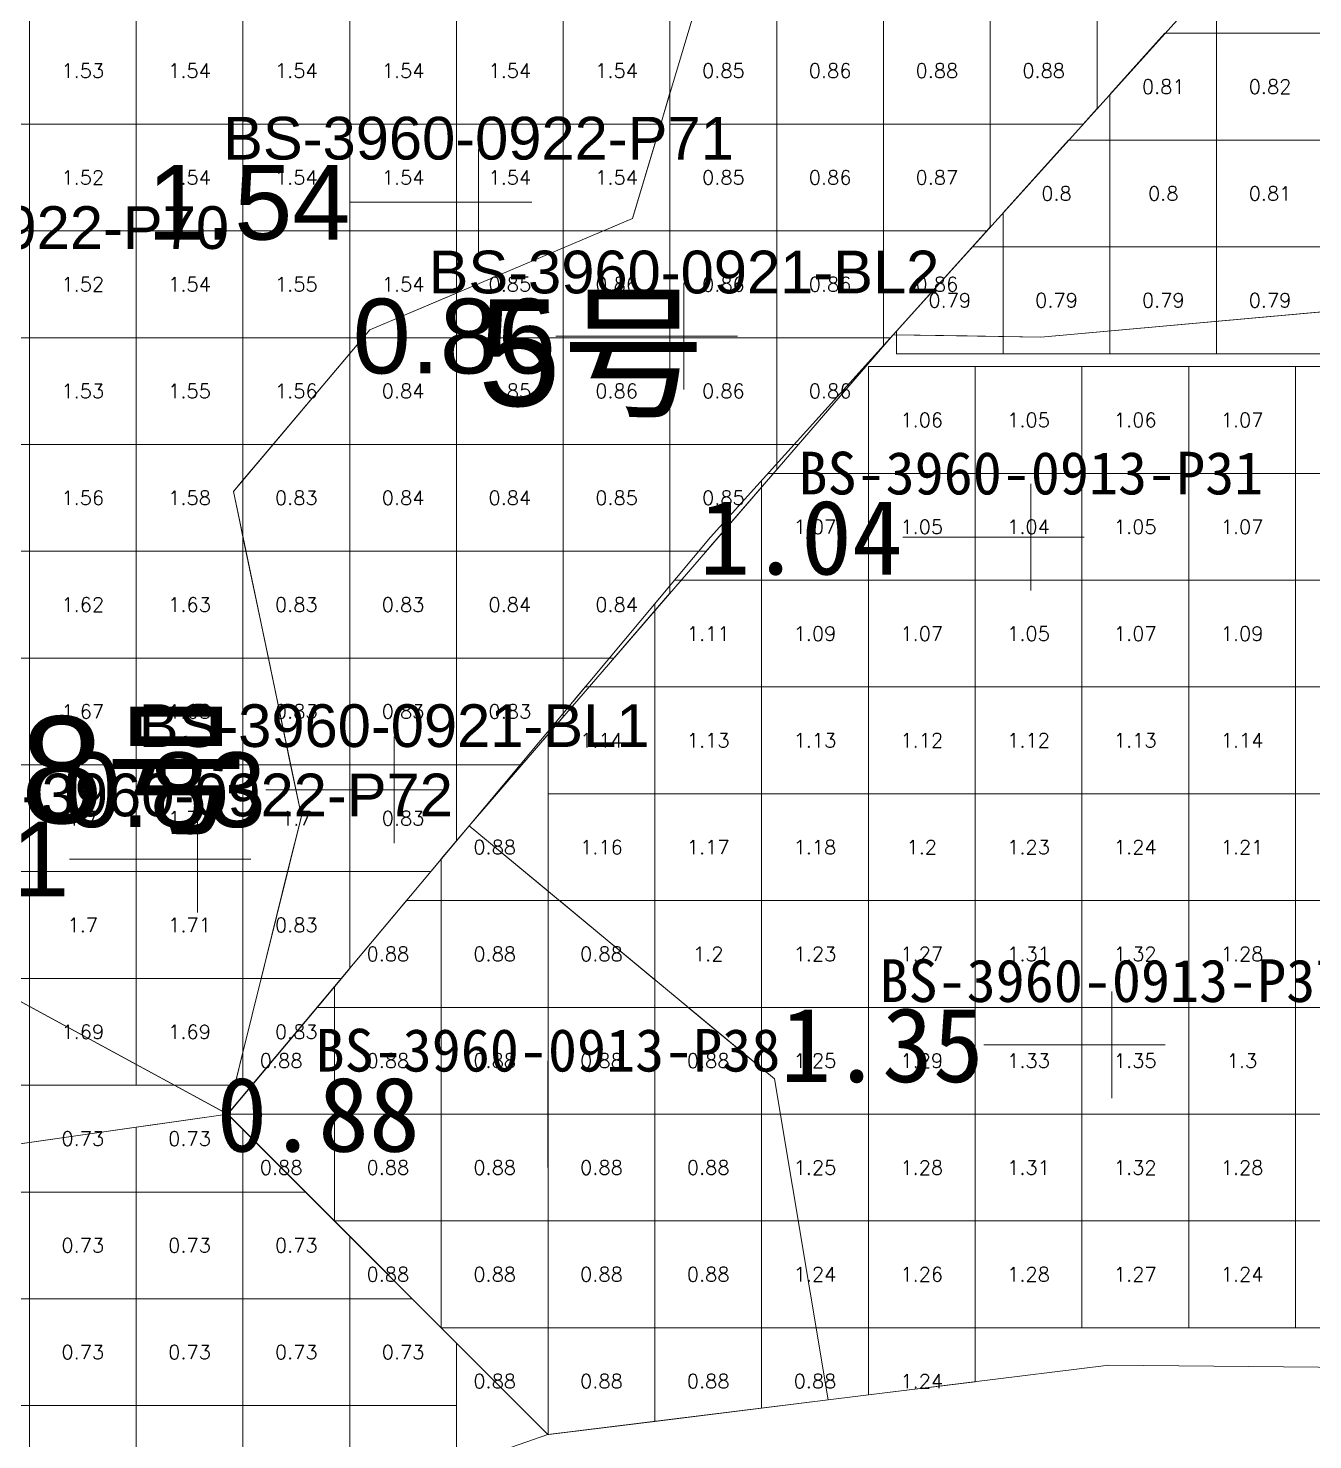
# Model space of a CAD drawing. Header units: inches. Extents: x 469941 to 470089, y 4349675 to 4349818.
# Drawn here: x 469960.71 to 469972.74, y 4349685.33 to 4349698.55 of the extents above; entities that cross this region are included whole.
import ezdxf
from ezdxf.enums import TextEntityAlignment as Align

# ---------------------------------------------------------------- set-up
doc = ezdxf.new("R2010")
doc.units = ezdxf.units.IN
doc.header["$MEASUREMENT"] = 0
for name, color, linetype, lineweight in [('0.500-1.000', 7, 'Continuous', 0), ('1.000-1.500', 7, 'Continuous', 0), ('1.500-3.000', 7, 'Continuous', 0), ('孔口文字', 7, 'Continuous', 0), ('点', 7, 'Continuous', 0), ('爆区方格网', 7, 'Continuous', 0), ('线条', 7, 'Continuous', 0), ('钻孔', 7, 'Continuous', 0)]:
    doc.layers.add(name, color=color, linetype=linetype, lineweight=lineweight)
doc.styles.add('3dmine_textStyle_1', font='txt.shx', dxfattribs={"height": 1, "bigfont": 'gbcbig.shx'})
doc.styles.add('3dmine_textStyle_2', font='arial.ttf', dxfattribs={"height": 1})
doc.styles.add('3dmine_textStyle_3', font='宋体.ttf', dxfattribs={"height": 1})

msp = doc.modelspace()

# ---------------------------------------------------------------- hatches: boundary and pattern name
at = {"layer": '钻孔', "linetype": 'Continuous', "lineweight": 0, "true_color": 0xff0000, "extrusion": (0, 1, 0)}
for points in [[(-469965.926, 3950.311), (-469964.926, 3950.311), (-469964.926, 3961.311), (-469965.926, 3961.311)], [(-469961.198, 3950.165), (-469960.198, 3950.165), (-469960.198, 3961.165), (-469961.198, 3961.165)], [(-469963.295, 3950.013), (-469962.295, 3950.013), (-469962.295, 3961.013), (-469963.295, 3961.013)]]:
    msp.add_hatch(color=1, dxfattribs=at).paths.add_polyline_path(points, flags=0)
at = {"layer": '钻孔', "linetype": 'Continuous', "lineweight": 0, "true_color": 0x00ffff, "extrusion": (0, 1, 0)}
for points in [[(-469967.851, 3950.22), (-469966.851, 3950.22), (-469966.851, 3962.22), (-469967.851, 3962.22)], [(-469965.136, 3949.993), (-469964.136, 3949.993), (-469964.136, 3961.993), (-469965.136, 3961.993)], [(-469966.577, 3950.184), (-469965.577, 3950.184), (-469965.577, 3961.184), (-469966.577, 3961.184)]]:
    msp.add_hatch(color=4, dxfattribs=at).paths.add_polyline_path(points, flags=0)
at = {"layer": '钻孔', "linetype": 'Continuous', "lineweight": 0, "true_color": 0x0000ff, "extrusion": (0, 1, 0)}
for points in [[(-469971.1, 3950.048), (-469970.1, 3950.048), (-469970.1, 3961.048), (-469971.1, 3961.048)], [(-469971.859, 3949.862), (-469970.859, 3949.862), (-469970.859, 3960.862), (-469971.859, 3960.862)]]:
    msp.add_hatch(color=5, dxfattribs=at).paths.add_polyline_path(points, flags=0)

# ---------------------------------------------------------------- linework, layer by layer
at = {"color": 4, "linetype": 'Continuous', "lineweight": 0, "true_color": 0x00ffff, "elevation": 3955.312}
msp.add_lwpolyline([(469974.727, 4349701.987), (469972.222, 4349699.464), (469968.809, 4349695.681), (469964.839, 4349691.084), (469962.577, 4349688.382), (469963.268, 4349691.175), (469962.631, 4349694.214), (469963.908, 4349695.729), (469966.369, 4349696.77), (469967.08, 4349699.153), (469964.645, 4349699.455), (469961.209, 4349701.689), (469962.187, 4349703.349), (469959.771, 4349706.436), (469957.664, 4349708.641), (469962.262, 4349709.12), (469964.429, 4349709.49), (469967.526, 4349709.569), (469972.847, 4349709.899)], dxfattribs=at)
at = {"color": 5, "linetype": 'Continuous', "lineweight": 0, "true_color": 0x0000ff, "elevation": 3955.312}
msp.add_lwpolyline([(469956.509, 4349687.517), (469951.539, 4349687.55), (469950.221, 4349688.994), (469948.836, 4349690.144), (469947.907, 4349691.463), (469948.098, 4349693.722), (469950.911, 4349700.265), (469954.86, 4349706.218), (469957.664, 4349708.641), (469959.771, 4349706.436), (469962.187, 4349703.349), (469961.209, 4349701.689), (469964.645, 4349699.455), (469959.921, 4349698.62), (469957.479, 4349696.087), (469959.031, 4349690.31), (469962.578, 4349688.383), (469956.509, 4349687.517)], dxfattribs=at)
at = {"layer": '0.500-1.000', "color": 4, "linetype": 'Continuous', "lineweight": 0, "true_color": 0x00ffff}
for points in [[(469975.369, 4349696.124), (469970.194, 4349695.659), (469969.502, 4349695.67), (469968.809, 4349695.681), (469972.222, 4349699.464), (469974.727, 4349701.987)], [(469948.836, 4349690.144), (469950.221, 4349688.994), (469951.539, 4349687.55), (469955.762, 4349687.522), (469956.509, 4349687.517), (469962.578, 4349688.383), (469965.577, 4349685.382), (469954.122, 4349681.391), (469950.778, 4349678.653), (469947.749, 4349681.347), (469947.246, 4349681.819), (469943.719, 4349685.132), (469944.739, 4349687.917), (469945.048, 4349688.759), (469947.907, 4349691.463), (469948.836, 4349690.144)], [(469967.698, 4349688.714), (469968.203, 4349685.708), (469965.577, 4349685.382), (469962.577, 4349688.382), (469964.839, 4349691.084), (469967.698, 4349688.714)]]:
    msp.add_lwpolyline(points, dxfattribs=at)
at = {"layer": '1.000-1.500', "color": 5, "linetype": 'Continuous', "lineweight": 0, "true_color": 0x0000ff}
msp.add_lwpolyline([(469978.857, 4349694.777), (469977.749, 4349693.828), (469980.399, 4349691.693), (469979.651, 4349691.04), (469978.642, 4349690.158), (469976.886, 4349688.622), (469975.412, 4349685.988), (469973.293, 4349686.009), (469973.121, 4349686.011), (469970.829, 4349686.033), (469968.203, 4349685.708), (469967.698, 4349688.714), (469965.42, 4349690.602), (469964.839, 4349691.084), (469967.1, 4349693.786), (469968.809, 4349695.681), (469970.194, 4349695.659), (469973.377, 4349695.945), (469973.644, 4349695.969), (469977.094, 4349696.278), (469978.857, 4349694.777)], dxfattribs=at)
at = {"layer": '1.500-3.000', "color": 1, "linetype": 'Continuous', "lineweight": 0, "true_color": 0xff0000}
for points in [[(469967.08, 4349699.153), (469966.369, 4349696.77), (469963.908, 4349695.729), (469962.909, 4349694.544), (469962.631, 4349694.214), (469962.677, 4349693.993), (469963.268, 4349691.175), (469962.577, 4349688.383), (469959.031, 4349690.31), (469958.486, 4349692.339), (469957.479, 4349696.087), (469959.921, 4349698.62), (469962.119, 4349699.009), (469964.645, 4349699.455), (469967.08, 4349699.153)], [(469962.578, 4349688.383), (469962.577, 4349688.382), (469962.577, 4349688.383), (469962.578, 4349688.383)]]:
    msp.add_lwpolyline(points, dxfattribs=at)
at = {"layer": '点', "color": 138, "linetype": 'Continuous', "lineweight": 0, "true_color": 0x004c4c}
for points, elevation in [([(469964.926, 4349696.422), (469964.926, 4349697.422)], 3961.311), ([(469965.426, 4349696.922), (469964.426, 4349696.922)], 3961.311), ([(469966.851, 4349695.169), (469966.851, 4349696.169)], 3962.22), ([(469967.351, 4349695.669), (469966.351, 4349695.669)], 3962.22), ([(469970.1, 4349693.286), (469970.1, 4349694.286)], 3961.048), ([(469970.6, 4349693.786), (469969.6, 4349693.786)], 3961.048), ([(469964.136, 4349690.921), (469964.136, 4349691.921)], 3961.993), ([(469964.636, 4349691.421), (469963.636, 4349691.421)], 3961.993), ([(469962.295, 4349690.272), (469962.295, 4349691.272)], 3961.013), ([(469962.795, 4349690.772), (469961.795, 4349690.772)], 3961.013), ([(469970.859, 4349688.533), (469970.859, 4349689.533)], 3960.862), ([(469971.359, 4349689.033), (469970.359, 4349689.033)], 3960.862), ([(469965.577, 4349687.882), (469965.577, 4349688.882)], 3961.184), ([(469966.077, 4349688.382), (469965.077, 4349688.382)], 3961.184)]:
    msp.add_lwpolyline(points, dxfattribs=dict(at, elevation=elevation))
at = {"layer": '爆区方格网', "color": 4, "linetype": 'Continuous', "lineweight": 0, "true_color": 0x00ffff}
for points, elevation in [([(469972.84, 4349698.504), (469971.84, 4349698.504), (469971.84, 4349699.04), (469972.222, 4349699.464), (469972.262, 4349699.504), (469972.84, 4349699.504), (469972.84, 4349698.504)], 3961.31), ([(469967.72, 4349697.654), (469966.72, 4349697.654), (469966.72, 4349698.654), (469967.72, 4349698.654), (469967.72, 4349697.654)], 3961.209), ([(469968.72, 4349697.654), (469967.72, 4349697.654), (469967.72, 4349698.654), (469968.72, 4349698.654), (469968.72, 4349697.654)], 3961.209), ([(469969.72, 4349697.654), (469968.72, 4349697.654), (469968.72, 4349698.654), (469969.72, 4349698.654), (469969.72, 4349697.654)], 3961.209), ([(469970.72, 4349697.799), (469970.59, 4349697.654), (469969.72, 4349697.654), (469969.72, 4349698.654), (469970.72, 4349698.654), (469970.72, 4349697.799)], 3961.209), ([(469971.84, 4349697.504), (469970.84, 4349697.504), (469970.84, 4349697.931), (469971.356, 4349698.504), (469971.84, 4349698.504), (469971.84, 4349697.504)], 3961.31), ([(469972.84, 4349697.504), (469971.84, 4349697.504), (469971.84, 4349698.504), (469972.84, 4349698.504), (469972.84, 4349697.504)], 3961.31), ([(469967.72, 4349696.654), (469966.72, 4349696.654), (469966.72, 4349697.654), (469967.72, 4349697.654), (469967.72, 4349696.654)], 3961.209), ([(469968.72, 4349696.654), (469967.72, 4349696.654), (469967.72, 4349697.654), (469968.72, 4349697.654), (469968.72, 4349696.654)], 3961.209), ([(469969.72, 4349696.691), (469969.687, 4349696.654), (469968.72, 4349696.654), (469968.72, 4349697.654), (469969.72, 4349697.654), (469969.72, 4349696.691)], 3961.209), ([(469970.84, 4349696.504), (469969.84, 4349696.504), (469969.84, 4349696.823), (469970.454, 4349697.504), (469970.84, 4349697.504), (469970.84, 4349696.504)], 3961.31), ([(469971.84, 4349696.504), (469970.84, 4349696.504), (469970.84, 4349697.504), (469971.84, 4349697.504), (469971.84, 4349696.504)], 3961.31), ([(469972.84, 4349696.504), (469971.84, 4349696.504), (469971.84, 4349697.504), (469972.84, 4349697.504), (469972.84, 4349696.504)], 3961.31), ([(469965.72, 4349695.654), (469964.72, 4349695.654), (469964.72, 4349696.654), (469965.72, 4349696.654), (469965.72, 4349695.654)], 3961.209), ([(469966.72, 4349695.654), (469965.72, 4349695.654), (469965.72, 4349696.654), (469966.72, 4349696.654), (469966.72, 4349695.654)], 3961.209), ([(469967.72, 4349695.654), (469966.72, 4349695.654), (469966.72, 4349696.654), (469967.72, 4349696.654), (469967.72, 4349695.654)], 3961.209), ([(469968.72, 4349695.654), (469967.72, 4349695.654), (469967.72, 4349696.654), (469968.72, 4349696.654), (469968.72, 4349695.654)], 3961.209), ([(469968.809, 4349695.681), (469968.786, 4349695.654), (469968.72, 4349695.654), (469968.72, 4349696.654), (469969.687, 4349696.654), (469968.809, 4349695.681)], 3961.209), ([(469969.84, 4349695.665), (469968.84, 4349695.68), (469968.84, 4349695.714), (469969.552, 4349696.504), (469969.84, 4349696.504), (469969.84, 4349695.665)], 3961.31), ([(469970.84, 4349695.504), (469969.84, 4349695.504), (469969.84, 4349695.665), (469970.194, 4349695.659), (469969.84, 4349695.665), (469969.84, 4349696.504), (469970.84, 4349696.504), (469970.84, 4349695.504)], 3961.31), ([(469971.84, 4349695.504), (469970.84, 4349695.504), (469970.84, 4349696.504), (469971.84, 4349696.504), (469971.84, 4349695.504)], 3961.31), ([(469972.84, 4349695.504), (469971.84, 4349695.504), (469971.84, 4349696.504), (469972.84, 4349696.504), (469972.84, 4349695.504)], 3961.31), ([(469963.72, 4349695.506), (469963.72, 4349695.654), (469963.845, 4349695.654), (469963.72, 4349695.506)], 3961.209), ([(469964.72, 4349694.654), (469963.72, 4349694.654), (469963.72, 4349695.506), (469963.845, 4349695.654), (469964.72, 4349695.654), (469964.72, 4349694.654)], 3961.209), ([(469965.72, 4349694.654), (469964.72, 4349694.654), (469964.72, 4349695.654), (469965.72, 4349695.654), (469965.72, 4349694.654)], 3961.209), ([(469966.72, 4349694.654), (469965.72, 4349694.654), (469965.72, 4349695.654), (469966.72, 4349695.654), (469966.72, 4349694.654)], 3961.209), ([(469967.72, 4349694.654), (469966.72, 4349694.654), (469966.72, 4349695.654), (469967.72, 4349695.654), (469967.72, 4349694.654)], 3961.209), ([(469968.72, 4349695.578), (469967.923, 4349694.654), (469967.72, 4349694.654), (469967.72, 4349695.654), (469968.72, 4349695.654), (469968.72, 4349695.578)], 3961.209), ([(469969.502, 4349695.67), (469969.84, 4349695.665), (469969.84, 4349695.504), (469968.84, 4349695.504), (469968.84, 4349695.68), (469969.502, 4349695.67)], 3961.31), ([(469962.72, 4349694.32), (469962.72, 4349694.654), (469963.002, 4349694.654), (469962.72, 4349694.32)], 3961.209), ([(469963.72, 4349693.654), (469962.748, 4349693.654), (469962.72, 4349693.789), (469962.72, 4349694.32), (469962.909, 4349694.544), (469963.002, 4349694.654), (469963.72, 4349694.654), (469963.72, 4349693.654)], 3961.209), ([(469964.72, 4349693.654), (469963.72, 4349693.654), (469963.72, 4349694.654), (469964.72, 4349694.654), (469964.72, 4349693.654)], 3961.209), ([(469965.72, 4349693.654), (469964.72, 4349693.654), (469964.72, 4349694.654), (469965.72, 4349694.654), (469965.72, 4349693.654)], 3961.209), ([(469966.72, 4349693.654), (469965.72, 4349693.654), (469965.72, 4349694.654), (469966.72, 4349694.654), (469966.72, 4349693.654)], 3961.209), ([(469967.72, 4349694.42), (469967.059, 4349693.654), (469966.72, 4349693.654), (469966.72, 4349694.654), (469967.72, 4349694.654), (469967.72, 4349694.42)], 3961.209), ([(469962.748, 4349693.654), (469962.72, 4349693.654), (469962.72, 4349693.789), (469962.748, 4349693.654)], 3961.209), ([(469963.72, 4349692.654), (469962.958, 4349692.654), (469962.958, 4349692.654), (469962.958, 4349692.654), (469962.72, 4349692.654), (469962.72, 4349693.654), (469962.748, 4349693.654), (469962.958, 4349692.654), (469962.748, 4349693.654), (469963.72, 4349693.654), (469963.72, 4349692.654)], 3961.209), ([(469964.72, 4349692.654), (469963.72, 4349692.654), (469963.72, 4349693.654), (469964.72, 4349693.654), (469964.72, 4349692.654)], 3961.209), ([(469965.72, 4349692.654), (469964.72, 4349692.654), (469964.72, 4349693.654), (469965.72, 4349693.654), (469965.72, 4349692.654)], 3961.209), ([(469966.72, 4349693.262), (469966.195, 4349692.654), (469965.72, 4349692.654), (469965.72, 4349693.654), (469966.72, 4349693.654), (469966.72, 4349693.262)], 3961.209), ([(469963.167, 4349691.654), (469962.72, 4349691.654), (469962.72, 4349692.654), (469962.958, 4349692.654), (469963.167, 4349691.654)], 3961.209), ([(469963.72, 4349691.654), (469963.167, 4349691.654), (469962.958, 4349692.654), (469963.72, 4349692.654), (469963.72, 4349691.654)], 3961.209), ([(469964.72, 4349691.654), (469963.72, 4349691.654), (469963.72, 4349692.654), (469964.72, 4349692.654), (469964.72, 4349691.654)], 3961.209), ([(469965.72, 4349692.104), (469965.331, 4349691.654), (469964.72, 4349691.654), (469964.72, 4349692.654), (469965.72, 4349692.654), (469965.72, 4349692.104)], 3961.209), ([(469964.72, 4349690.942), (469964.479, 4349690.654), (469963.72, 4349690.654), (469963.72, 4349691.654), (469964.72, 4349691.654), (469964.72, 4349690.942)], 3961.209), ([(469965.578, 4349690.471), (469965.578, 4349690.383), (469964.578, 4349690.383), (469964.578, 4349690.773), (469964.839, 4349691.084), (469965.578, 4349690.471)], 3961.184), ([(469962.892, 4349689.654), (469962.72, 4349689.654), (469962.72, 4349690.654), (469963.139, 4349690.654), (469962.892, 4349689.654)], 3961.209), ([(469963.72, 4349689.748), (469963.642, 4349689.654), (469962.892, 4349689.654), (469963.139, 4349690.654), (469963.72, 4349690.654), (469963.72, 4349689.748)], 3961.209), ([(469964.578, 4349689.383), (469963.578, 4349689.383), (469963.578, 4349689.578), (469964.252, 4349690.383), (469964.578, 4349690.383), (469964.578, 4349689.383)], 3961.184), ([(469965.578, 4349689.383), (469964.578, 4349689.383), (469964.578, 4349690.383), (469965.578, 4349690.383), (469965.578, 4349689.383)], 3961.184), ([(469966.578, 4349689.642), (469966.578, 4349689.383), (469965.578, 4349689.383), (469965.578, 4349690.383), (469965.684, 4349690.383), (469966.578, 4349689.642)], 3961.184), ([(469962.72, 4349688.96), (469962.72, 4349689.654), (469962.892, 4349689.654), (469962.72, 4349688.96)], 3961.209), ([(469962.805, 4349688.654), (469962.72, 4349688.654), (469962.72, 4349688.96), (469962.892, 4349689.654), (469963.642, 4349689.654), (469962.805, 4349688.654)], 3961.209), ([(469963.578, 4349688.383), (469962.578, 4349688.383), (469962.578, 4349688.383), (469963.415, 4349689.383), (469963.578, 4349689.383), (469963.578, 4349688.383)], 3961.184), ([(469964.578, 4349688.383), (469963.578, 4349688.383), (469963.578, 4349689.383), (469964.578, 4349689.383), (469964.578, 4349688.383)], 3961.184), ([(469965.578, 4349688.383), (469964.578, 4349688.383), (469964.578, 4349689.383), (469965.578, 4349689.383), (469965.578, 4349688.383)], 3961.184), ([(469966.578, 4349688.383), (469965.578, 4349688.383), (469965.578, 4349689.383), (469966.578, 4349689.383), (469966.578, 4349688.383)], 3961.184), ([(469967.578, 4349688.814), (469967.578, 4349688.383), (469966.578, 4349688.383), (469966.578, 4349689.383), (469966.891, 4349689.383), (469967.578, 4349688.814)], 3961.184), ([(469962.72, 4349688.241), (469962.72, 4349687.654), (469961.72, 4349687.654), (469961.72, 4349688.26), (469962.578, 4349688.383), (469962.72, 4349688.241)], 3961.534), ([(469963.578, 4349687.383), (469963.576, 4349687.383), (469962.578, 4349688.381), (469962.578, 4349688.383), (469963.578, 4349688.383), (469963.578, 4349687.383)], 3961.184), ([(469964.578, 4349687.383), (469963.578, 4349687.383), (469963.578, 4349688.383), (469964.578, 4349688.383), (469964.578, 4349687.383)], 3961.184), ([(469965.578, 4349687.383), (469964.578, 4349687.383), (469964.578, 4349688.383), (469965.578, 4349688.383), (469965.578, 4349687.383)], 3961.184), ([(469966.578, 4349687.383), (469965.578, 4349687.383), (469965.578, 4349688.383), (469966.578, 4349688.383), (469966.578, 4349687.383)], 3961.184), ([(469967.578, 4349687.383), (469966.578, 4349687.383), (469966.578, 4349688.383), (469967.578, 4349688.383), (469967.578, 4349687.383)], 3961.184), ([(469961.72, 4349687.654), (469960.72, 4349687.654), (469960.72, 4349688.118), (469961.72, 4349688.26), (469961.72, 4349687.654)], 3961.534), ([(469960.72, 4349686.654), (469959.72, 4349686.654), (469959.72, 4349687.654), (469960.72, 4349687.654), (469960.72, 4349686.654)], 3961.534), ([(469961.72, 4349686.654), (469960.72, 4349686.654), (469960.72, 4349687.654), (469961.72, 4349687.654), (469961.72, 4349686.654)], 3961.534), ([(469962.72, 4349686.654), (469961.72, 4349686.654), (469961.72, 4349687.654), (469962.72, 4349687.654), (469962.72, 4349686.654)], 3961.534), ([(469963.72, 4349687.24), (469963.72, 4349686.654), (469962.72, 4349686.654), (469962.72, 4349687.654), (469963.306, 4349687.654), (469963.72, 4349687.24)], 3961.534), ([(469964.578, 4349686.383), (469964.576, 4349686.383), (469963.578, 4349687.381), (469963.578, 4349687.383), (469964.578, 4349687.383), (469964.578, 4349686.383)], 3961.184), ([(469965.578, 4349686.383), (469964.578, 4349686.383), (469964.578, 4349687.383), (469965.578, 4349687.383), (469965.578, 4349686.383)], 3961.184), ([(469966.578, 4349686.383), (469965.578, 4349686.383), (469965.578, 4349687.383), (469966.578, 4349687.383), (469966.578, 4349686.383)], 3961.184), ([(469967.578, 4349686.383), (469966.578, 4349686.383), (469966.578, 4349687.383), (469967.578, 4349687.383), (469967.578, 4349686.383)], 3961.184), ([(469960.72, 4349685.654), (469959.72, 4349685.654), (469959.72, 4349686.654), (469960.72, 4349686.654), (469960.72, 4349685.654)], 3961.534), ([(469961.72, 4349685.654), (469960.72, 4349685.654), (469960.72, 4349686.654), (469961.72, 4349686.654), (469961.72, 4349685.654)], 3961.534), ([(469962.72, 4349685.654), (469961.72, 4349685.654), (469961.72, 4349686.654), (469962.72, 4349686.654), (469962.72, 4349685.654)], 3961.534), ([(469963.72, 4349685.654), (469962.72, 4349685.654), (469962.72, 4349686.654), (469963.72, 4349686.654), (469963.72, 4349685.654)], 3961.534), ([(469964.72, 4349686.239), (469964.72, 4349685.654), (469963.72, 4349685.654), (469963.72, 4349686.654), (469964.305, 4349686.654), (469964.72, 4349686.239)], 3961.534), ([(469965.578, 4349685.383), (469965.576, 4349685.383), (469964.578, 4349686.381), (469964.578, 4349686.383), (469965.578, 4349686.383), (469965.578, 4349685.383)], 3961.184), ([(469966.578, 4349685.506), (469965.585, 4349685.383), (469965.578, 4349685.383), (469965.578, 4349686.383), (469966.578, 4349686.383), (469966.578, 4349685.506)], 3961.184), ([(469967.578, 4349685.63), (469966.578, 4349685.506), (469966.578, 4349686.383), (469967.578, 4349686.383), (469967.578, 4349685.63)], 3961.184), ([(469968.203, 4349685.708), (469967.578, 4349685.63), (469967.578, 4349686.383), (469968.09, 4349686.383), (469968.203, 4349685.708)], 3961.184), ([(469960.72, 4349684.654), (469959.72, 4349684.654), (469959.72, 4349685.654), (469960.72, 4349685.654), (469960.72, 4349684.654)], 3961.534), ([(469961.72, 4349684.654), (469960.72, 4349684.654), (469960.72, 4349685.654), (469961.72, 4349685.654), (469961.72, 4349684.654)], 3961.534), ([(469962.72, 4349684.654), (469961.72, 4349684.654), (469961.72, 4349685.654), (469962.72, 4349685.654), (469962.72, 4349684.654)], 3961.534), ([(469963.72, 4349684.735), (469963.489, 4349684.654), (469962.72, 4349684.654), (469962.72, 4349685.654), (469963.72, 4349685.654), (469963.72, 4349684.735)], 3961.534), ([(469964.72, 4349685.083), (469963.72, 4349684.735), (469963.72, 4349685.654), (469964.72, 4349685.654), (469964.72, 4349685.083)], 3961.534)]:
    msp.add_lwpolyline(points, dxfattribs=dict(at, elevation=elevation))
at = {"layer": '爆区方格网', "color": 1, "linetype": 'Continuous', "lineweight": 0, "true_color": 0xff0000, "elevation": 3961.013}
for points in [[(469960.72, 4349697.654), (469959.72, 4349697.654), (469959.72, 4349698.654), (469960.115, 4349698.654), (469959.921, 4349698.62), (469960.115, 4349698.654), (469960.72, 4349698.654), (469960.72, 4349697.654)], [(469961.72, 4349697.654), (469960.72, 4349697.654), (469960.72, 4349698.654), (469961.72, 4349698.654), (469961.72, 4349697.654)], [(469962.72, 4349697.654), (469961.72, 4349697.654), (469961.72, 4349698.654), (469962.72, 4349698.654), (469962.72, 4349697.654)], [(469963.72, 4349697.654), (469962.72, 4349697.654), (469962.72, 4349698.654), (469963.72, 4349698.654), (469963.72, 4349697.654)], [(469964.72, 4349697.654), (469963.72, 4349697.654), (469963.72, 4349698.654), (469964.72, 4349698.654), (469964.72, 4349697.654)], [(469965.72, 4349697.654), (469964.72, 4349697.654), (469964.72, 4349698.654), (469965.72, 4349698.654), (469965.72, 4349697.654)], [(469966.72, 4349697.946), (469966.633, 4349697.654), (469965.72, 4349697.654), (469965.72, 4349698.654), (469966.72, 4349698.654), (469966.72, 4349697.946)], [(469960.72, 4349696.654), (469959.72, 4349696.654), (469959.72, 4349697.654), (469960.72, 4349697.654), (469960.72, 4349696.654)], [(469961.72, 4349696.654), (469960.72, 4349696.654), (469960.72, 4349697.654), (469961.72, 4349697.654), (469961.72, 4349696.654)], [(469962.72, 4349696.654), (469961.72, 4349696.654), (469961.72, 4349697.654), (469962.72, 4349697.654), (469962.72, 4349696.654)], [(469963.72, 4349696.654), (469962.72, 4349696.654), (469962.72, 4349697.654), (469963.72, 4349697.654), (469963.72, 4349696.654)], [(469964.72, 4349696.654), (469963.72, 4349696.654), (469963.72, 4349697.654), (469964.72, 4349697.654), (469964.72, 4349696.654)], [(469965.72, 4349696.654), (469964.72, 4349696.654), (469964.72, 4349697.654), (469965.72, 4349697.654), (469965.72, 4349696.654)], [(469966.369, 4349696.77), (469966.097, 4349696.654), (469965.72, 4349696.654), (469965.72, 4349697.654), (469966.633, 4349697.654), (469966.369, 4349696.77)], [(469960.72, 4349695.654), (469959.72, 4349695.654), (469959.72, 4349696.654), (469960.72, 4349696.654), (469960.72, 4349695.654)], [(469961.72, 4349695.654), (469960.72, 4349695.654), (469960.72, 4349696.654), (469961.72, 4349696.654), (469961.72, 4349695.654)], [(469962.72, 4349695.654), (469961.72, 4349695.654), (469961.72, 4349696.654), (469962.72, 4349696.654), (469962.72, 4349695.654)], [(469963.72, 4349695.654), (469962.72, 4349695.654), (469962.72, 4349696.654), (469963.72, 4349696.654), (469963.72, 4349695.654)], [(469964.72, 4349696.072), (469963.908, 4349695.729), (469963.845, 4349695.654), (469963.72, 4349695.654), (469963.72, 4349696.654), (469964.72, 4349696.654), (469964.72, 4349696.072)], [(469960.72, 4349694.654), (469959.72, 4349694.654), (469959.72, 4349695.654), (469960.72, 4349695.654), (469960.72, 4349694.654)], [(469961.72, 4349694.654), (469960.72, 4349694.654), (469960.72, 4349695.654), (469961.72, 4349695.654), (469961.72, 4349694.654)], [(469962.72, 4349694.654), (469961.72, 4349694.654), (469961.72, 4349695.654), (469962.72, 4349695.654), (469962.72, 4349694.654)], [(469963.72, 4349695.506), (469963.002, 4349694.654), (469962.72, 4349694.654), (469962.72, 4349695.654), (469963.72, 4349695.654), (469963.72, 4349695.506)], [(469960.72, 4349693.654), (469959.72, 4349693.654), (469959.72, 4349694.654), (469960.72, 4349694.654), (469960.72, 4349693.654)], [(469961.72, 4349693.654), (469960.72, 4349693.654), (469960.72, 4349694.654), (469961.72, 4349694.654), (469961.72, 4349693.654)], [(469962.72, 4349694.32), (469962.631, 4349694.214), (469962.677, 4349693.993), (469962.72, 4349693.789), (469962.72, 4349693.654), (469961.72, 4349693.654), (469961.72, 4349694.654), (469962.72, 4349694.654), (469962.72, 4349694.32)], [(469960.72, 4349692.654), (469959.72, 4349692.654), (469959.72, 4349693.654), (469960.72, 4349693.654), (469960.72, 4349692.654)], [(469961.72, 4349692.654), (469960.72, 4349692.654), (469960.72, 4349693.654), (469961.72, 4349693.654), (469961.72, 4349692.654)], [(469962.72, 4349692.654), (469961.72, 4349692.654), (469961.72, 4349693.654), (469962.72, 4349693.654), (469962.72, 4349692.654)], [(469960.72, 4349691.654), (469959.72, 4349691.654), (469959.72, 4349692.654), (469960.72, 4349692.654), (469960.72, 4349691.654)], [(469961.72, 4349691.654), (469960.72, 4349691.654), (469960.72, 4349692.654), (469961.72, 4349692.654), (469961.72, 4349691.654)], [(469962.72, 4349691.654), (469961.72, 4349691.654), (469961.72, 4349692.654), (469962.72, 4349692.654), (469962.72, 4349691.654)], [(469960.72, 4349690.654), (469959.72, 4349690.654), (469959.72, 4349691.654), (469960.72, 4349691.654), (469960.72, 4349690.654)], [(469961.72, 4349690.654), (469960.72, 4349690.654), (469960.72, 4349691.654), (469961.72, 4349691.654), (469961.72, 4349690.654)], [(469962.72, 4349690.654), (469961.72, 4349690.654), (469961.72, 4349691.654), (469962.72, 4349691.654), (469962.72, 4349690.654)], [(469963.268, 4349691.175), (469963.139, 4349690.654), (469962.72, 4349690.654), (469962.72, 4349691.654), (469963.167, 4349691.654), (469963.268, 4349691.175)], [(469960.72, 4349689.654), (469960.237, 4349689.654), (469959.72, 4349689.935), (469959.72, 4349690.654), (469960.72, 4349690.654), (469960.72, 4349689.654)], [(469961.72, 4349689.654), (469960.72, 4349689.654), (469960.72, 4349690.654), (469961.72, 4349690.654), (469961.72, 4349689.654)], [(469962.72, 4349689.654), (469961.72, 4349689.654), (469961.72, 4349690.654), (469962.72, 4349690.654), (469962.72, 4349689.654)], [(469961.72, 4349688.849), (469960.72, 4349689.392), (469960.72, 4349689.654), (469961.72, 4349689.654), (469961.72, 4349688.849)], [(469962.72, 4349688.96), (469962.644, 4349688.654), (469962.078, 4349688.654), (469961.72, 4349688.849), (469961.72, 4349689.654), (469962.72, 4349689.654), (469962.72, 4349688.96)], [(469961.72, 4349688.849), (469961.72, 4349688.654), (469960.72, 4349688.654), (469960.72, 4349689.392), (469961.72, 4349688.849)], [(469962.078, 4349688.654), (469961.72, 4349688.654), (469961.72, 4349688.849), (469962.078, 4349688.654)]]:
    msp.add_lwpolyline(points, dxfattribs=at)
at = {"layer": '爆区方格网', "color": 5, "linetype": 'Continuous', "lineweight": 0, "true_color": 0x0000ff}
for points, elevation in [([(469969.578, 4349694.383), (469968.578, 4349694.383), (469968.578, 4349695.383), (469969.578, 4349695.383), (469969.578, 4349694.383)], 3960.862), ([(469970.578, 4349694.383), (469969.578, 4349694.383), (469969.578, 4349695.383), (469970.578, 4349695.383), (469970.578, 4349694.383)], 3960.862), ([(469971.578, 4349694.383), (469970.578, 4349694.383), (469970.578, 4349695.383), (469971.578, 4349695.383), (469971.578, 4349694.383)], 3960.862), ([(469972.578, 4349694.383), (469971.578, 4349694.383), (469971.578, 4349695.383), (469972.578, 4349695.383), (469972.578, 4349694.383)], 3960.862), ([(469973.578, 4349694.383), (469972.578, 4349694.383), (469972.578, 4349695.383), (469973.578, 4349695.383), (469973.578, 4349694.383)], 3960.862), ([(469968.578, 4349693.383), (469967.578, 4349693.383), (469967.578, 4349694.316), (469967.638, 4349694.383), (469968.578, 4349694.383), (469968.578, 4349693.383)], 3960.862), ([(469969.578, 4349693.383), (469968.578, 4349693.383), (469968.578, 4349694.383), (469969.578, 4349694.383), (469969.578, 4349693.383)], 3960.862), ([(469970.578, 4349693.383), (469969.578, 4349693.383), (469969.578, 4349694.383), (469970.578, 4349694.383), (469970.578, 4349693.383)], 3960.862), ([(469971.578, 4349693.383), (469970.578, 4349693.383), (469970.578, 4349694.383), (469971.578, 4349694.383), (469971.578, 4349693.383)], 3960.862), ([(469972.578, 4349693.383), (469971.578, 4349693.383), (469971.578, 4349694.383), (469972.578, 4349694.383), (469972.578, 4349693.383)], 3960.862), ([(469973.578, 4349693.383), (469972.578, 4349693.383), (469972.578, 4349694.383), (469973.578, 4349694.383), (469973.578, 4349693.383)], 3960.862), ([(469967.578, 4349692.383), (469966.578, 4349692.383), (469966.578, 4349693.162), (469966.763, 4349693.383), (469967.578, 4349693.383), (469967.578, 4349692.383)], 3960.862), ([(469968.578, 4349692.383), (469967.578, 4349692.383), (469967.578, 4349693.383), (469968.578, 4349693.383), (469968.578, 4349692.383)], 3960.862), ([(469969.578, 4349692.383), (469968.578, 4349692.383), (469968.578, 4349693.383), (469969.578, 4349693.383), (469969.578, 4349692.383)], 3960.862), ([(469970.578, 4349692.383), (469969.578, 4349692.383), (469969.578, 4349693.383), (469970.578, 4349693.383), (469970.578, 4349692.383)], 3960.862), ([(469971.578, 4349692.383), (469970.578, 4349692.383), (469970.578, 4349693.383), (469971.578, 4349693.383), (469971.578, 4349692.383)], 3960.862), ([(469972.578, 4349692.383), (469971.578, 4349692.383), (469971.578, 4349693.383), (469972.578, 4349693.383), (469972.578, 4349692.383)], 3960.862), ([(469973.578, 4349692.383), (469972.578, 4349692.383), (469972.578, 4349693.383), (469973.578, 4349693.383), (469973.578, 4349692.383)], 3960.862), ([(469966.578, 4349691.383), (469965.578, 4349691.383), (469965.578, 4349691.967), (469965.926, 4349692.383), (469966.578, 4349692.383), (469966.578, 4349691.383)], 3960.862), ([(469967.578, 4349691.383), (469966.578, 4349691.383), (469966.578, 4349692.383), (469967.578, 4349692.383), (469967.578, 4349691.383)], 3960.862), ([(469968.578, 4349691.383), (469967.578, 4349691.383), (469967.578, 4349692.383), (469968.578, 4349692.383), (469968.578, 4349691.383)], 3960.862), ([(469969.578, 4349691.383), (469968.578, 4349691.383), (469968.578, 4349692.383), (469969.578, 4349692.383), (469969.578, 4349691.383)], 3960.862), ([(469970.578, 4349691.383), (469969.578, 4349691.383), (469969.578, 4349692.383), (469970.578, 4349692.383), (469970.578, 4349691.383)], 3960.862), ([(469971.578, 4349691.383), (469970.578, 4349691.383), (469970.578, 4349692.383), (469971.578, 4349692.383), (469971.578, 4349691.383)], 3960.862), ([(469972.578, 4349691.383), (469971.578, 4349691.383), (469971.578, 4349692.383), (469972.578, 4349692.383), (469972.578, 4349691.383)], 3960.862), ([(469973.578, 4349691.383), (469972.578, 4349691.383), (469972.578, 4349692.383), (469973.578, 4349692.383), (469973.578, 4349691.383)], 3960.862), ([(469966.578, 4349690.383), (469965.578, 4349690.383), (469965.578, 4349691.383), (469966.578, 4349691.383), (469966.578, 4349690.383)], 3960.862), ([(469967.578, 4349690.383), (469966.578, 4349690.383), (469966.578, 4349691.383), (469967.578, 4349691.383), (469967.578, 4349690.383)], 3960.862), ([(469968.578, 4349690.383), (469967.578, 4349690.383), (469967.578, 4349691.383), (469968.578, 4349691.383), (469968.578, 4349690.383)], 3960.862), ([(469969.578, 4349690.383), (469968.578, 4349690.383), (469968.578, 4349691.383), (469969.578, 4349691.383), (469969.578, 4349690.383)], 3960.862), ([(469970.578, 4349690.383), (469969.578, 4349690.383), (469969.578, 4349691.383), (469970.578, 4349691.383), (469970.578, 4349690.383)], 3960.862), ([(469971.578, 4349690.383), (469970.578, 4349690.383), (469970.578, 4349691.383), (469971.578, 4349691.383), (469971.578, 4349690.383)], 3960.862), ([(469972.578, 4349690.383), (469971.578, 4349690.383), (469971.578, 4349691.383), (469972.578, 4349691.383), (469972.578, 4349690.383)], 3960.862), ([(469973.578, 4349690.383), (469972.578, 4349690.383), (469972.578, 4349691.383), (469973.578, 4349691.383), (469973.578, 4349690.383)], 3960.862), ([(469967.578, 4349689.383), (469966.578, 4349689.383), (469966.578, 4349690.383), (469967.578, 4349690.383), (469967.578, 4349689.383)], 3960.862), ([(469968.578, 4349689.383), (469967.578, 4349689.383), (469967.578, 4349690.383), (469968.578, 4349690.383), (469968.578, 4349689.383)], 3960.862), ([(469969.578, 4349689.383), (469968.578, 4349689.383), (469968.578, 4349690.383), (469969.578, 4349690.383), (469969.578, 4349689.383)], 3960.862), ([(469970.578, 4349689.383), (469969.578, 4349689.383), (469969.578, 4349690.383), (469970.578, 4349690.383), (469970.578, 4349689.383)], 3960.862), ([(469971.578, 4349689.383), (469970.578, 4349689.383), (469970.578, 4349690.383), (469971.578, 4349690.383), (469971.578, 4349689.383)], 3960.862), ([(469972.578, 4349689.383), (469971.578, 4349689.383), (469971.578, 4349690.383), (469972.578, 4349690.383), (469972.578, 4349689.383)], 3960.862), ([(469973.578, 4349689.383), (469972.578, 4349689.383), (469972.578, 4349690.383), (469973.578, 4349690.383), (469973.578, 4349689.383)], 3960.862), ([(469960.72, 4349689.392), (469960.72, 4349688.654), (469959.72, 4349688.654), (469959.72, 4349689.654), (469960.237, 4349689.654), (469960.72, 4349689.392)], 3961.383), ([(469968.578, 4349688.383), (469967.578, 4349688.383), (469967.578, 4349689.383), (469968.578, 4349689.383), (469968.578, 4349688.383)], 3960.862), ([(469969.578, 4349688.383), (469968.578, 4349688.383), (469968.578, 4349689.383), (469969.578, 4349689.383), (469969.578, 4349688.383)], 3960.862), ([(469970.578, 4349688.383), (469969.578, 4349688.383), (469969.578, 4349689.383), (469970.578, 4349689.383), (469970.578, 4349688.383)], 3960.862), ([(469971.578, 4349688.383), (469970.578, 4349688.383), (469970.578, 4349689.383), (469971.578, 4349689.383), (469971.578, 4349688.383)], 3960.862), ([(469972.578, 4349688.383), (469971.578, 4349688.383), (469971.578, 4349689.383), (469972.578, 4349689.383), (469972.578, 4349688.383)], 3960.862), ([(469973.578, 4349688.383), (469972.578, 4349688.383), (469972.578, 4349689.383), (469973.578, 4349689.383), (469973.578, 4349688.383)], 3960.862), ([(469960.72, 4349688.118), (469959.72, 4349687.975), (469959.72, 4349688.654), (469960.72, 4349688.654), (469960.72, 4349688.118)], 3961.383), ([(469968.578, 4349687.383), (469967.578, 4349687.383), (469967.578, 4349688.383), (469968.578, 4349688.383), (469968.578, 4349687.383)], 3960.862), ([(469969.578, 4349687.383), (469968.578, 4349687.383), (469968.578, 4349688.383), (469969.578, 4349688.383), (469969.578, 4349687.383)], 3960.862), ([(469970.578, 4349687.383), (469969.578, 4349687.383), (469969.578, 4349688.383), (469970.578, 4349688.383), (469970.578, 4349687.383)], 3960.862), ([(469971.578, 4349687.383), (469970.578, 4349687.383), (469970.578, 4349688.383), (469971.578, 4349688.383), (469971.578, 4349687.383)], 3960.862), ([(469972.578, 4349687.383), (469971.578, 4349687.383), (469971.578, 4349688.383), (469972.578, 4349688.383), (469972.578, 4349687.383)], 3960.862), ([(469973.578, 4349687.383), (469972.578, 4349687.383), (469972.578, 4349688.383), (469973.578, 4349688.383), (469973.578, 4349687.383)], 3960.862), ([(469968.578, 4349686.383), (469967.578, 4349686.383), (469967.578, 4349687.383), (469968.578, 4349687.383), (469968.578, 4349686.383)], 3960.862), ([(469969.578, 4349686.383), (469968.578, 4349686.383), (469968.578, 4349687.383), (469969.578, 4349687.383), (469969.578, 4349686.383)], 3960.862), ([(469970.578, 4349686.383), (469969.578, 4349686.383), (469969.578, 4349687.383), (469970.578, 4349687.383), (469970.578, 4349686.383)], 3960.862), ([(469971.578, 4349686.383), (469970.578, 4349686.383), (469970.578, 4349687.383), (469971.578, 4349687.383), (469971.578, 4349686.383)], 3960.862), ([(469972.578, 4349686.383), (469971.578, 4349686.383), (469971.578, 4349687.383), (469972.578, 4349687.383), (469972.578, 4349686.383)], 3960.862), ([(469973.578, 4349686.383), (469972.578, 4349686.383), (469972.578, 4349687.383), (469973.578, 4349687.383), (469973.578, 4349686.383)], 3960.862), ([(469969.578, 4349685.878), (469968.578, 4349685.754), (469968.578, 4349686.383), (469969.578, 4349686.383), (469969.578, 4349685.878)], 3960.862)]:
    msp.add_lwpolyline(points, dxfattribs=dict(at, elevation=elevation))
at = {"layer": '线条', "color": 138, "linetype": 'Continuous', "lineweight": 0, "true_color": 0x004c4c}
for points, elevation in [([(469964.926, 4349696.922), (469964.926, 4349696.922), (469964.926, 4349696.922)], 3961.311), ([(469966.851, 4349695.669), (469966.851, 4349695.669), (469966.851, 4349695.669)], 3962.22), ([(469970.1, 4349693.786), (469970.1, 4349693.786), (469970.1, 4349693.786)], 3961.048), ([(469964.136, 4349691.421), (469964.136, 4349691.421), (469964.136, 4349691.421)], 3961.993), ([(469962.295, 4349690.772), (469962.295, 4349690.772), (469962.295, 4349690.772)], 3961.013), ([(469970.859, 4349689.033), (469970.859, 4349689.033), (469970.859, 4349689.033)], 3960.862), ([(469965.577, 4349688.382), (469965.577, 4349688.382), (469965.577, 4349688.382)], 3961.184), ([(469965.577, 4349688.382), (469965.577, 4349688.382), (469965.577, 4349688.382)], 3961.184)]:
    msp.add_lwpolyline(points, dxfattribs=dict(at, elevation=elevation))
at = {"layer": '钻孔', "color": 1, "linetype": 'Continuous', "lineweight": 0, "true_color": 0xff0000}
for points, elevation in [([(469964.926, 4349696.922), (469963.726, 4349696.922)], 3961.311), ([(469964.926, 4349696.922), (469963.726, 4349696.922)], 3950.311), ([(469962.295, 4349690.772), (469961.095, 4349690.772)], 3961.013), ([(469962.295, 4349690.772), (469961.095, 4349690.772)], 3950.013)]:
    msp.add_lwpolyline(points, dxfattribs=dict(at, elevation=elevation))
at = {"layer": '钻孔', "color": 4, "linetype": 'Continuous', "lineweight": 0, "true_color": 0x00ffff}
for points, elevation in [([(469966.851, 4349695.669), (469965.651, 4349695.669)], 3962.22), ([(469966.851, 4349695.669), (469965.651, 4349695.669)], 3950.22), ([(469964.136, 4349691.421), (469962.936, 4349691.421)], 3961.993), ([(469964.136, 4349691.421), (469962.936, 4349691.421)], 3949.993), ([(469965.577, 4349688.382), (469964.377, 4349688.382)], 3961.184), ([(469965.577, 4349688.382), (469964.377, 4349688.382)], 3950.184)]:
    msp.add_lwpolyline(points, dxfattribs=dict(at, elevation=elevation))
at = {"layer": '钻孔', "color": 5, "linetype": 'Continuous', "lineweight": 0, "true_color": 0x0000ff}
for points, elevation in [([(469970.1, 4349693.786), (469968.9, 4349693.786)], 3961.048), ([(469970.1, 4349693.786), (469968.9, 4349693.786)], 3950.048), ([(469970.859, 4349689.033), (469969.659, 4349689.033)], 3960.862), ([(469970.859, 4349689.033), (469969.659, 4349689.033)], 3949.862)]:
    msp.add_lwpolyline(points, dxfattribs=dict(at, elevation=elevation))

# ---------------------------------------------------------------- texts
at = {"color": 1, "linetype": 'Continuous', "lineweight": 0, "true_color": 0xff0000, "style": '3dmine_textStyle_1'}
for s, p in [('1.53', (469961.22, 4349698.154, 3961.013)), ('1.54', (469962.22, 4349698.154, 3961.013)), ('1.54', (469963.22, 4349698.154, 3961.013)), ('1.54', (469964.22, 4349698.154, 3961.013)), ('1.54', (469965.22, 4349698.154, 3961.013)), ('1.54', (469966.22, 4349698.154, 3961.013)), ('1.52', (469961.22, 4349697.154, 3961.013)), ('1.54', (469962.22, 4349697.154, 3961.013)), ('1.54', (469963.22, 4349697.154, 3961.013)), ('1.54', (469964.22, 4349697.154, 3961.013)), ('1.54', (469965.22, 4349697.154, 3961.013)), ('1.54', (469966.22, 4349697.154, 3961.013)), ('1.52', (469961.22, 4349696.154, 3961.013)), ('1.54', (469962.22, 4349696.154, 3961.013)), ('1.55', (469963.22, 4349696.154, 3961.013)), ('1.54', (469964.22, 4349696.154, 3961.013)), ('1.53', (469961.22, 4349695.154, 3961.013)), ('1.55', (469962.22, 4349695.154, 3961.013)), ('1.56', (469963.22, 4349695.154, 3961.013)), ('1.56', (469961.22, 4349694.154, 3961.013)), ('1.58', (469962.22, 4349694.154, 3961.013)), ('1.62', (469961.22, 4349693.154, 3961.013)), ('1.63', (469962.22, 4349693.154, 3961.013)), ('1.67', (469961.22, 4349692.154, 3961.013)), ('1.68', (469962.22, 4349692.154, 3961.013)), ('1.7', (469961.22, 4349691.154, 3961.013)), ('1.71', (469962.22, 4349691.154, 3961.013)), ('1.7', (469963.22, 4349691.154, 3961.013)), ('1.7', (469961.22, 4349690.154, 3961.013)), ('1.71', (469962.22, 4349690.154, 3961.013)), ('1.69', (469961.22, 4349689.154, 3961.013)), ('1.69', (469962.22, 4349689.154, 3961.013))]:
    msp.add_text(s, height=0.1333, dxfattribs=at).set_placement(p, align=Align.MIDDLE_CENTER)
at = {"color": 4, "linetype": 'Continuous', "lineweight": 0, "true_color": 0x00ffff, "style": '3dmine_textStyle_1'}
for s, p in [('0.85', (469967.22, 4349698.154, 3961.209)), ('0.86', (469968.22, 4349698.154, 3961.209)), ('0.88', (469969.22, 4349698.154, 3961.209)), ('0.88', (469970.22, 4349698.154, 3961.209)), ('0.81', (469971.34, 4349698.004, 3961.31)), ('0.82', (469972.34, 4349698.004, 3961.31)), ('0.85', (469967.22, 4349697.154, 3961.209)), ('0.86', (469968.22, 4349697.154, 3961.209)), ('0.87', (469969.22, 4349697.154, 3961.209)), ('0.8', (469970.34, 4349697.004, 3961.31)), ('0.8', (469971.34, 4349697.004, 3961.31)), ('0.81', (469972.34, 4349697.004, 3961.31)), ('0.85', (469965.22, 4349696.154, 3961.209)), ('0.86', (469966.22, 4349696.154, 3961.209)), ('0.86', (469967.22, 4349696.154, 3961.209)), ('0.86', (469968.22, 4349696.154, 3961.209)), ('0.86', (469969.22, 4349696.154, 3961.209)), ('0.79', (469969.34, 4349696.004, 3961.31)), ('0.79', (469970.34, 4349696.004, 3961.31)), ('0.79', (469971.34, 4349696.004, 3961.31)), ('0.79', (469972.34, 4349696.004, 3961.31)), ('0.84', (469964.22, 4349695.154, 3961.209)), ('0.85', (469965.22, 4349695.154, 3961.209)), ('0.86', (469966.22, 4349695.154, 3961.209)), ('0.86', (469967.22, 4349695.154, 3961.209)), ('0.86', (469968.22, 4349695.154, 3961.209)), ('0.83', (469963.22, 4349694.154, 3961.209)), ('0.84', (469964.22, 4349694.154, 3961.209)), ('0.84', (469965.22, 4349694.154, 3961.209)), ('0.85', (469966.22, 4349694.154, 3961.209)), ('0.85', (469967.22, 4349694.154, 3961.209)), ('0.83', (469963.22, 4349693.154, 3961.209)), ('0.83', (469964.22, 4349693.154, 3961.209)), ('0.84', (469965.22, 4349693.154, 3961.209)), ('0.84', (469966.22, 4349693.154, 3961.209)), ('0.83', (469963.22, 4349692.154, 3961.209)), ('0.83', (469964.22, 4349692.154, 3961.209)), ('0.83', (469965.22, 4349692.154, 3961.209)), ('0.83', (469964.22, 4349691.154, 3961.209)), ('0.88', (469965.078, 4349690.883, 3961.184)), ('0.83', (469963.22, 4349690.154, 3961.209)), ('0.88', (469964.078, 4349689.883, 3961.184)), ('0.88', (469965.078, 4349689.883, 3961.184)), ('0.88', (469966.078, 4349689.883, 3961.184)), ('0.83', (469963.22, 4349689.154, 3961.209)), ('0.88', (469963.078, 4349688.883, 3961.184)), ('0.88', (469964.078, 4349688.883, 3961.184)), ('0.88', (469965.078, 4349688.883, 3961.184)), ('0.88', (469966.078, 4349688.883, 3961.184)), ('0.88', (469967.078, 4349688.883, 3961.184)), ('0.73', (469961.22, 4349688.154, 3961.534)), ('0.73', (469962.22, 4349688.154, 3961.534)), ('0.88', (469963.078, 4349687.883, 3961.184)), ('0.88', (469964.078, 4349687.883, 3961.184)), ('0.88', (469965.078, 4349687.883, 3961.184)), ('0.88', (469966.078, 4349687.883, 3961.184)), ('0.88', (469967.078, 4349687.883, 3961.184)), ('0.73', (469961.22, 4349687.154, 3961.534)), ('0.73', (469962.22, 4349687.154, 3961.534)), ('0.73', (469963.22, 4349687.154, 3961.534)), ('0.88', (469964.078, 4349686.883, 3961.184)), ('0.88', (469965.078, 4349686.883, 3961.184)), ('0.88', (469966.078, 4349686.883, 3961.184)), ('0.88', (469967.078, 4349686.883, 3961.184)), ('0.73', (469961.22, 4349686.154, 3961.534)), ('0.73', (469962.22, 4349686.154, 3961.534)), ('0.73', (469963.22, 4349686.154, 3961.534)), ('0.73', (469964.22, 4349686.154, 3961.534)), ('0.88', (469965.078, 4349685.883, 3961.184)), ('0.88', (469966.078, 4349685.883, 3961.184)), ('0.88', (469967.078, 4349685.883, 3961.184)), ('0.88', (469968.078, 4349685.883, 3961.184))]:
    msp.add_text(s, height=0.1333, dxfattribs=at).set_placement(p, align=Align.MIDDLE_CENTER)
at = {"color": 7, "linetype": 'Continuous', "lineweight": 0, "style": '3dmine_textStyle_2'}
for s, p in [('5号', (469964.92, 4349695.014, 1980.684)), ('8号', (469960.636, 4349691.108, 1980.684))]:
    msp.add_text(s, height=1, dxfattribs=at).set_placement(p)
at = {"color": 5, "linetype": 'Continuous', "lineweight": 0, "true_color": 0x0000ff, "style": '3dmine_textStyle_1'}
for s, p in [('1.06', (469969.078, 4349694.883, 3960.862)), ('1.05', (469970.078, 4349694.883, 3960.862)), ('1.06', (469971.078, 4349694.883, 3960.862)), ('1.07', (469972.078, 4349694.883, 3960.862)), ('1.07', (469968.078, 4349693.883, 3960.862)), ('1.05', (469969.078, 4349693.883, 3960.862)), ('1.04', (469970.078, 4349693.883, 3960.862)), ('1.05', (469971.078, 4349693.883, 3960.862)), ('1.07', (469972.078, 4349693.883, 3960.862)), ('1.11', (469967.078, 4349692.883, 3960.862)), ('1.09', (469968.078, 4349692.883, 3960.862)), ('1.07', (469969.078, 4349692.883, 3960.862)), ('1.05', (469970.078, 4349692.883, 3960.862)), ('1.07', (469971.078, 4349692.883, 3960.862)), ('1.09', (469972.078, 4349692.883, 3960.862)), ('1.14', (469966.078, 4349691.883, 3960.862)), ('1.13', (469967.078, 4349691.883, 3960.862)), ('1.13', (469968.078, 4349691.883, 3960.862)), ('1.12', (469969.078, 4349691.883, 3960.862)), ('1.12', (469970.078, 4349691.883, 3960.862)), ('1.13', (469971.078, 4349691.883, 3960.862)), ('1.14', (469972.078, 4349691.883, 3960.862)), ('1.16', (469966.078, 4349690.883, 3960.862)), ('1.17', (469967.078, 4349690.883, 3960.862)), ('1.18', (469968.078, 4349690.883, 3960.862)), ('1.2', (469969.078, 4349690.883, 3960.862)), ('1.23', (469970.078, 4349690.883, 3960.862)), ('1.24', (469971.078, 4349690.883, 3960.862)), ('1.21', (469972.078, 4349690.883, 3960.862)), ('1.2', (469967.078, 4349689.883, 3960.862)), ('1.23', (469968.078, 4349689.883, 3960.862)), ('1.27', (469969.078, 4349689.883, 3960.862)), ('1.31', (469970.078, 4349689.883, 3960.862)), ('1.32', (469971.078, 4349689.883, 3960.862)), ('1.28', (469972.078, 4349689.883, 3960.862)), ('1.25', (469968.078, 4349688.883, 3960.862)), ('1.29', (469969.078, 4349688.883, 3960.862)), ('1.33', (469970.078, 4349688.883, 3960.862)), ('1.35', (469971.078, 4349688.883, 3960.862)), ('1.3', (469972.078, 4349688.883, 3960.862)), ('1.25', (469968.078, 4349687.883, 3960.862)), ('1.28', (469969.078, 4349687.883, 3960.862)), ('1.31', (469970.078, 4349687.883, 3960.862)), ('1.32', (469971.078, 4349687.883, 3960.862)), ('1.28', (469972.078, 4349687.883, 3960.862)), ('1.24', (469968.078, 4349686.883, 3960.862)), ('1.26', (469969.078, 4349686.883, 3960.862)), ('1.28', (469970.078, 4349686.883, 3960.862)), ('1.27', (469971.078, 4349686.883, 3960.862)), ('1.24', (469972.078, 4349686.883, 3960.862)), ('1.24', (469969.078, 4349685.883, 3960.862))]:
    msp.add_text(s, height=0.1333, dxfattribs=at).set_placement(p, align=Align.MIDDLE_CENTER)
at = {"layer": '孔口文字', "color": 138, "linetype": 'Continuous', "lineweight": 0, "true_color": 0x004c4c, "style": '3dmine_textStyle_3'}
for s, p in [('BS-3960-0913-P31', (469970.1, 4349694.186, 3961.048)), ('BS-3960-0913-P37', (469970.859, 4349689.433, 3960.862)), ('BS-3960-0913-P38', (469965.577, 4349688.782, 3961.184))]:
    msp.add_text(s, height=0.4, dxfattribs=at).set_placement(p, align=Align.CENTER)
at = {"layer": '钻孔', "color": 138, "linetype": 'Continuous', "lineweight": 0, "true_color": 0x004c4c, "style": '3dmine_textStyle_2'}
for s, p in [('BS-3960-0922-P71', (469964.926, 4349697.322, 3961.311)), ('BS-3960-0922-P70', (469960.198, 4349696.485, 3961.165)), ('BS-3960-0921-BL2', (469966.851, 4349696.069, 3962.22)), ('BS-3960-0921-BL1', (469964.136, 4349691.821, 3961.993)), ('BS-3960-0922-P72', (469962.295, 4349691.172, 3961.013))]:
    msp.add_text(s, height=0.4, dxfattribs=at).set_placement(p, align=Align.CENTER)
at = {"layer": '钻孔', "color": 1, "linetype": 'Continuous', "lineweight": 0, "true_color": 0xff0000, "style": '3dmine_textStyle_2'}
for s, p in [('1.54', (469963.726, 4349696.922, 3955.811)), ('1.71', (469961.095, 4349690.772, 3955.513))]:
    msp.add_text(s, height=0.7, dxfattribs=at).set_placement(p, align=Align.MIDDLE_RIGHT)
at = {"layer": '钻孔', "color": 4, "linetype": 'Continuous', "lineweight": 0, "true_color": 0x00ffff}
for s, style, p in [('0.86', '3dmine_textStyle_2', (469965.651, 4349695.669, 3956.22)), ('0.83', '3dmine_textStyle_2', (469962.936, 4349691.421, 3955.993)), ('0.88', '3dmine_textStyle_3', (469964.377, 4349688.382, 3961.184))]:
    msp.add_text(s, height=0.7, dxfattribs=dict(at, style=style)).set_placement(p, align=Align.MIDDLE_RIGHT)
at = {"layer": '钻孔', "color": 5, "linetype": 'Continuous', "lineweight": 0, "true_color": 0x0000ff, "style": '3dmine_textStyle_3'}
for s, p in [('1.04', (469968.9, 4349693.786, 3961.048)), ('1.35', (469969.659, 4349689.033, 3960.862))]:
    msp.add_text(s, height=0.7, dxfattribs=at).set_placement(p, align=Align.MIDDLE_RIGHT)

doc.saveas('drawing.dxf')
